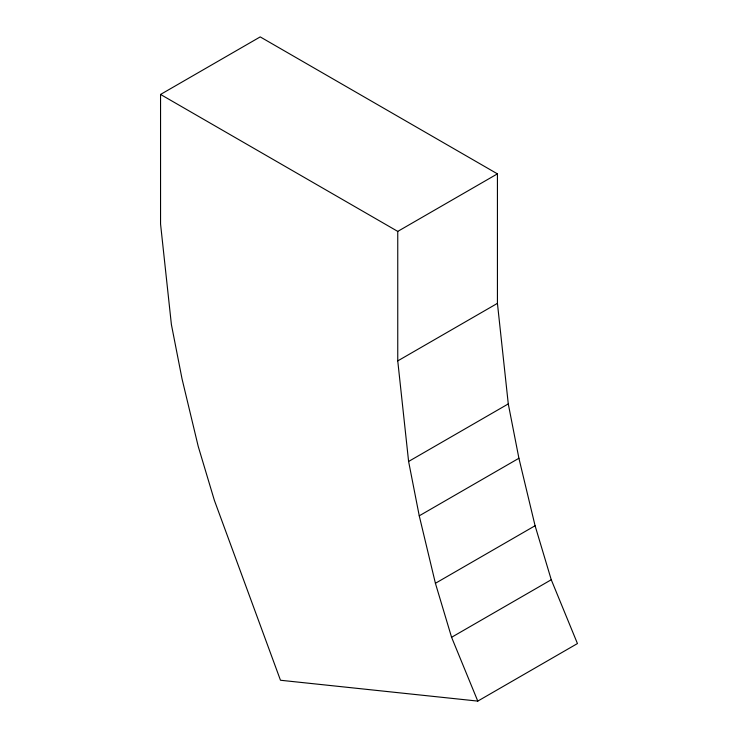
<?xml version="1.0" encoding="UTF-8"?>
<svg xmlns="http://www.w3.org/2000/svg" width="738" height="738" viewBox="0 0 738 738"><rect width="100%" height="100%" fill="white"/><g stroke="black" fill="none" stroke-linecap="round" stroke-linejoin="round"><path stroke-width="1.11" d="M160.552 94.446L260.219 36.9L497.43 173.854L497.43 303.355L508.279 403.917L518.915 458.27L535.087 525.742L551.258 579.745L577.448 643.554L477.781 701.1L280.477 680.251L214.371 500.336L198.208 446.342L182.037 378.871L171.391 324.508L160.552 223.955L160.552 94.446L397.754 231.4L497.43 173.854M477.781 701.1L451.582 637.291L435.411 583.288L419.249 515.816L408.603 461.462L397.754 360.9L497.43 303.355M408.603 461.462L508.279 403.917M419.249 515.816L518.915 458.27M435.411 583.288L535.087 525.742M451.582 637.291L551.258 579.745M397.754 231.4L397.754 360.9"/></g></svg>
